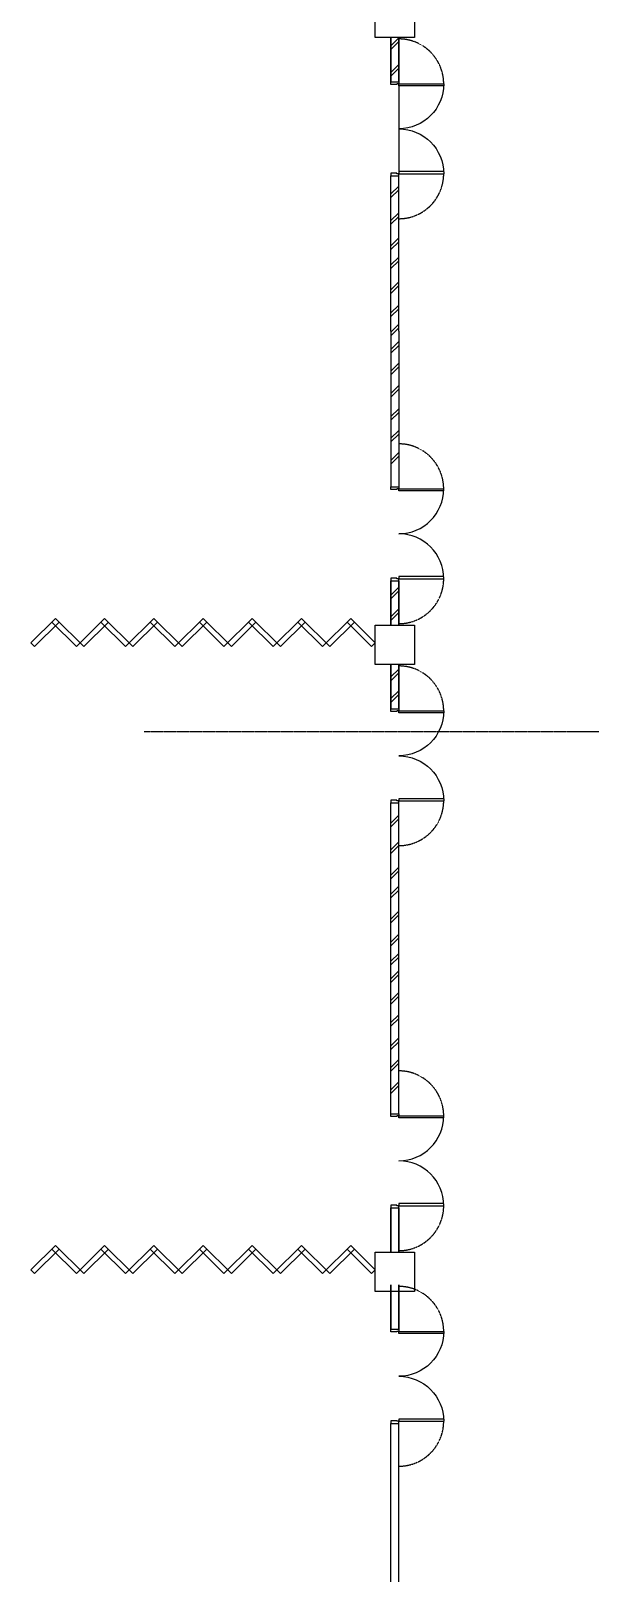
# Model space of a CAD drawing. Header units: feet. Extents: x 1407108 to 2957709, y -1501070 to -681589.
# Drawn here: x 1483247 to 1493956, y -832191 to -802674 of the extents above; entities that cross this region are included whole.
import ezdxf

# ---------------------------------------------------------------- set-up
doc = ezdxf.new("R2010")
doc.units = ezdxf.units.FT
doc.header["$LTSCALE"] = 13
doc.header["$MEASUREMENT"] = 0
for name, pattern in [('DASHDOT', [1, 0.5, -0.25, 0, -0.25]), ('HIDDEN', [0.375, 0.25, -0.125]), ('HIDDEN2', [0.1875, 0.125, -0.0625])]:
    doc.linetypes.add(name, pattern=pattern)
for name, color, linetype in [('AR', 7, 'CONTINUOUS'), ('COL', 3, 'CONTINUOUS'), ('DIM', 7, 'CONTINUOUS'), ('DR', 7, 'CONTINUOUS'), ('H', 1, 'CONTINUOUS'), ('WALL', 2, 'CONTINUOUS'), ('wall.2', 1, 'HIDDEN')]:
    doc.layers.add(name, color=color, linetype=linetype)

# ---------------------------------------------------------------- blocks, each defined once
blk = doc.blocks.new('DR-1800-B')
at = {"layer": 'DR'}
for p, q in [((-50, 0), (0, 0)), ((0, 0), (0, -150)), ((-1800, 0), (-1800, -150)), ((-1750, 0), (-1800, 0)), ((-1800, -150), (-1760, -150)), ((-1760, -150), (-1760, -110)), ((-1760, -110), (-1750, -110)), ((-1760, -150), (-1760, -1010)), ((-1720, -150), (-1760, -150)), ((-1750, -110), (-1750, 0)), ((-1720, -1009), (-1720, -150)), ((-80, -1009), (-80, -150)), ((-80, -150), (-40, -150)), ((-50, -110), (-50, 0)), ((-40, -110), (-50, -110)), ((-40, -150), (-40, -110)), ((-40, -150), (-40, -1010)), ((0, -150), (-40, -150))]:
    blk.add_line(p, q, dxfattribs=at)
for centre, start, end in [((-1760, -150), 270, 0), ((-40, -150), 180.0001, 270)]:
    blk.add_arc(centre, 860, start, end, dxfattribs=at)

msp = doc.modelspace()

# ---------------------------------------------------------------- linework, layer by layer
at = {"layer": 'AR', "color": 0, "linetype": 'DASHDOT'}
msp.add_line((1498091.3, -816086.9), (1485414.2, -816086.9), dxfattribs=at)
at = {"layer": 'COL', "color": 0}
for points in [[(1489842.2, -802049.1), (1490592.2, -802049.1), (1490592.2, -802799.1), (1489842.2, -802799.1)], [(1489842.2, -814049.1), (1490592.2, -814049.1), (1490592.2, -814799.1), (1489842.2, -814799.1)], [(1489842.2, -826049.1), (1490592.2, -826049.1), (1490592.2, -826799.1), (1489842.2, -826799.1)]]:
    msp.add_lwpolyline(points, close=True, dxfattribs=at)
at = {"layer": 'DIM', "color": 0, "linetype": 'Continuous'}
msp.add_lwpolyline([(1490292.2, -803729.1), (1490292.2, -805369.1)], dxfattribs=at)
at = {"layer": 'DR', "color": 0, "linetype": 'HIDDEN2'}
for centre, start, end in [((1490292.2, -803689.1), 0, 89.99993), ((1490292.2, -805409.1), 270.00007, 0), ((1490292.2, -811439.1), 0, 89.99993), ((1490292.2, -813159.1), 270.00007, 0), ((1490292.2, -815689.1), 0, 89.99993), ((1490292.2, -817407.5), 270.00007, 0), ((1490292.2, -823439.1), 0, 89.99993), ((1490292.2, -825159.1), 270.00007, 0), ((1490292.2, -827564.1), 0, 89.99993), ((1490292.2, -829284.1), 270.00007, 0)]:
    msp.add_arc(centre, 860, start, end, dxfattribs=at)
at = {"layer": 'H', "color": 0}
for p, q in [((1490142.2, -802960), (1490292.2, -802810)), ((1490142.2, -803030.7), (1490292.2, -802880.7)), ((1490142.2, -803470.4), (1490292.2, -803320.4)), ((1490142.2, -803541.1), (1490292.2, -803391.1)), ((1490142.2, -805794.1), (1490292.2, -805644.1)), ((1490142.2, -805864.8), (1490292.2, -805714.8)), ((1490142.2, -806304.5), (1490292.2, -806154.5)), ((1490142.2, -806375.2), (1490292.2, -806225.2)), ((1490142.2, -806788.3), (1490292.2, -806638.3)), ((1490142.2, -806859), (1490292.2, -806709)), ((1490142.2, -807153.9), (1490292.2, -807003.9)), ((1490142.2, -807224.6), (1490292.2, -807074.6)), ((1490142.2, -807629.7), (1490292.2, -807479.7)), ((1490142.2, -807700.4), (1490292.2, -807550.4)), ((1490142.2, -808072.3), (1490292.2, -807922.3)), ((1490142.2, -808143), (1490292.2, -807993)), ((1490142.2, -808437.9), (1490292.2, -808287.9)), ((1490142.2, -808508.6), (1490292.2, -808358.6)), ((1490142.2, -808772.2), (1490292.2, -808622.2)), ((1490142.2, -808842.9), (1490292.2, -808692.9)), ((1490142.2, -809186.1), (1490292.2, -809036.1)), ((1490142.2, -809256.8), (1490292.2, -809106.8)), ((1490142.2, -809612.1), (1490292.2, -809462.1)), ((1490142.2, -809682.8), (1490292.2, -809532.8)), ((1490142.2, -810056.5), (1490292.2, -809906.5)), ((1490142.2, -810127.2), (1490292.2, -809977.2)), ((1490142.2, -810470.4), (1490292.2, -810320.4)), ((1490142.2, -810541.1), (1490292.2, -810391.1)), ((1490142.2, -810896.4), (1490292.2, -810746.4)), ((1490142.2, -810967.1), (1490292.2, -810817.1)), ((1490142.2, -813473.3), (1490292.2, -813323.3)), ((1490142.2, -813544), (1490292.2, -813394)), ((1490142.2, -813887.9), (1490292.2, -813737.9)), ((1490142.2, -813958.6), (1490292.2, -813808.6)), ((1490142.2, -815040.3), (1490292.2, -814890.3)), ((1490142.2, -815111), (1490292.2, -814961)), ((1490142.2, -815454.9), (1490292.2, -815304.9)), ((1490142.2, -815525.6), (1490292.2, -815375.6)), ((1490142.2, -817836.4), (1490292.2, -817686.4)), ((1490142.2, -817907.1), (1490292.2, -817757.1)), ((1490142.2, -818346.8), (1490292.2, -818196.8)), ((1490142.2, -818417.5), (1490292.2, -818267.5)), ((1490142.2, -818830.6), (1490292.2, -818680.6)), ((1490142.2, -818901.3), (1490292.2, -818751.3)), ((1490142.2, -819196.2), (1490292.2, -819046.2)), ((1490142.2, -819266.9), (1490292.2, -819116.9)), ((1490142.2, -819672), (1490292.2, -819522)), ((1490142.2, -819742.7), (1490292.2, -819592.7)), ((1490142.2, -820114.6), (1490292.2, -819964.6)), ((1490142.2, -820185.4), (1490292.2, -820035.4)), ((1490142.2, -820480.2), (1490292.2, -820330.2)), ((1490142.2, -820550.9), (1490292.2, -820400.9)), ((1490142.2, -820814.5), (1490292.2, -820664.5)), ((1490142.2, -820885.3), (1490292.2, -820735.3)), ((1490142.2, -821228.5), (1490292.2, -821078.5)), ((1490142.2, -821299.2), (1490292.2, -821149.2)), ((1490142.2, -821654.5), (1490292.2, -821504.5)), ((1490142.2, -821725.2), (1490292.2, -821575.2)), ((1490142.2, -822098.8), (1490292.2, -821948.8)), ((1490142.2, -822169.5), (1490292.2, -822019.5)), ((1490142.2, -822512.7), (1490292.2, -822362.7)), ((1490142.2, -822583.4), (1490292.2, -822433.4)), ((1490142.2, -822938.7), (1490292.2, -822788.7)), ((1490142.2, -823009.4), (1490292.2, -822859.4))]:
    msp.add_line(p, q, dxfattribs=at)
at = {"layer": 'WALL', "color": 0}
for p, q in [((1490142.2, -802799.1), (1490142.2, -803649.1)), ((1490142.2, -803649.1), (1490142.2, -802799.1)), ((1490292.2, -802799.1), (1490292.2, -803649.1)), ((1490292.2, -803649.1), (1490292.2, -802799.1)), ((1490142.2, -803649.1), (1490292.2, -803649.1)), ((1490142.2, -808424.1), (1490142.2, -805449.1)), ((1490292.2, -808424.1), (1490292.2, -805449.1)), ((1490142.2, -808424.1), (1490142.2, -811399.1)), ((1490292.2, -808424.1), (1490292.2, -811399.1)), ((1490142.2, -814049.1), (1490142.2, -813199.1)), ((1490142.2, -813199.1), (1490292.2, -813199.1)), ((1490142.2, -813199.1), (1490142.2, -814049.1)), ((1490292.2, -814049.1), (1490292.2, -813199.1)), ((1490292.2, -813199.1), (1490292.2, -814049.1)), ((1490142.2, -814799.1), (1490142.2, -815649.1)), ((1490142.2, -815649.1), (1490142.2, -814799.1)), ((1490292.2, -814799.1), (1490292.2, -815649.1)), ((1490292.2, -815649.1), (1490292.2, -814799.1)), ((1490142.2, -815649.1), (1490292.2, -815649.1)), ((1490142.2, -823399.1), (1490142.2, -817449.1)), ((1490292.2, -823399.1), (1490292.2, -817449.1)), ((1490142.2, -826049.1), (1490142.2, -825199.1)), ((1490142.2, -825199.1), (1490292.2, -825199.1)), ((1490142.2, -825199.1), (1490142.2, -826049.1)), ((1490292.2, -826049.1), (1490292.2, -825199.1)), ((1490292.2, -825199.1), (1490292.2, -826049.1)), ((1490142.2, -826674.1), (1490142.2, -827524.1)), ((1490142.2, -827524.1), (1490142.2, -826674.1)), ((1490292.2, -826674.1), (1490292.2, -827524.1)), ((1490292.2, -827524.1), (1490292.2, -826674.1)), ((1490142.2, -827524.1), (1490292.2, -827524.1)), ((1490142.2, -832424.1), (1490142.2, -829324.1)), ((1490292.2, -832424.1), (1490292.2, -829324.1))]:
    msp.add_line(p, q, dxfattribs=at)
at = {"layer": 'wall.2', "color": 0, "ltscale": 1500}
for p, q in [((1483247.1, -814388.7), (1483718.2, -813917.7)), ((1483317.8, -814459.5), (1483788.9, -813988.4)), ((1484118.5, -814459.5), (1483647.5, -813988.4)), ((1484260, -814459.5), (1483718.2, -813917.7)), ((1484118.5, -814459.5), (1484660.3, -813917.7)), ((1484260, -814459.5), (1484731, -813988.4)), ((1485060.7, -814459.5), (1484589.6, -813988.4)), ((1485202.1, -814459.5), (1484660.3, -813917.7)), ((1485060.7, -814459.5), (1485602.5, -813917.7)), ((1485202.1, -814459.5), (1485673.2, -813988.4)), ((1486002.9, -814459.5), (1485531.8, -813988.4)), ((1486144.3, -814459.5), (1485602.5, -813917.7)), ((1486002.9, -814459.5), (1486544.6, -813917.7)), ((1486144.3, -814459.5), (1486615.3, -813988.4)), ((1486945, -814459.5), (1486473.9, -813988.4)), ((1487086.4, -814459.5), (1486544.6, -813917.7)), ((1486945, -814459.5), (1487486.8, -813917.7)), ((1487086.4, -814459.5), (1487557.5, -813988.4)), ((1487887.2, -814459.5), (1487416.1, -813988.4)), ((1488028.6, -814459.5), (1487486.8, -813917.7)), ((1487887.2, -814459.5), (1488428.9, -813917.7)), ((1488028.6, -814459.5), (1488499.7, -813988.4)), ((1488829.3, -814459.5), (1488358.2, -813988.4)), ((1488970.7, -814459.5), (1488428.9, -813917.7)), ((1488829.3, -814459.5), (1489371.1, -813917.7)), ((1488970.7, -814459.5), (1489441.8, -813988.4)), ((1489771.5, -814459.5), (1489300.4, -813988.4)), ((1489842.2, -814388.7), (1489371.1, -813917.7)), ((1483317.8, -814459.5), (1483247.1, -814388.7)), ((1489771.5, -814459.5), (1489842.2, -814388.7)), ((1483247.1, -826388.7), (1483718.2, -825917.7)), ((1483317.8, -826459.5), (1483788.9, -825988.4)), ((1484118.5, -826459.5), (1483647.5, -825988.4)), ((1484260, -826459.5), (1483718.2, -825917.7)), ((1484118.5, -826459.5), (1484660.3, -825917.7)), ((1484260, -826459.5), (1484731, -825988.4)), ((1485060.7, -826459.5), (1484589.6, -825988.4)), ((1485202.1, -826459.5), (1484660.3, -825917.7)), ((1485060.7, -826459.5), (1485602.5, -825917.7)), ((1485202.1, -826459.5), (1485673.2, -825988.4)), ((1486002.9, -826459.5), (1485531.8, -825988.4)), ((1486144.3, -826459.5), (1485602.5, -825917.7)), ((1486002.9, -826459.5), (1486544.6, -825917.7)), ((1486144.3, -826459.5), (1486615.3, -825988.4)), ((1486945, -826459.5), (1486473.9, -825988.4)), ((1487086.4, -826459.5), (1486544.6, -825917.7)), ((1486945, -826459.5), (1487486.8, -825917.7)), ((1487086.4, -826459.5), (1487557.5, -825988.4)), ((1487887.2, -826459.5), (1487416.1, -825988.4)), ((1488028.6, -826459.5), (1487486.8, -825917.7)), ((1487887.2, -826459.5), (1488428.9, -825917.7)), ((1488028.6, -826459.5), (1488499.7, -825988.4)), ((1488829.3, -826459.5), (1488358.2, -825988.4)), ((1488970.7, -826459.5), (1488428.9, -825917.7)), ((1488829.3, -826459.5), (1489371.1, -825917.7)), ((1488970.7, -826459.5), (1489441.8, -825988.4)), ((1489771.5, -826459.5), (1489300.4, -825988.4)), ((1489842.2, -826388.7), (1489371.1, -825917.7)), ((1483317.8, -826459.5), (1483247.1, -826388.7)), ((1489771.5, -826459.5), (1489842.2, -826388.7))]:
    msp.add_line(p, q, dxfattribs=at)

# ---------------------------------------------------------------- block references
at = {"layer": 'WALL', "color": 0, "xscale": -1, "rotation": 90}
for p in [(1490142.2, -805449.1), (1490142.2, -817449.1), (1490142.2, -829324.1)]:
    msp.add_blockref('DR-1800-B', p, dxfattribs=at)
at = {"layer": 'WALL', "color": 0, "rotation": 90}
for p in [(1490142.2, -811399.1), (1490142.2, -823399.1)]:
    msp.add_blockref('DR-1800-B', p, dxfattribs=at)

doc.saveas('drawing.dxf')
